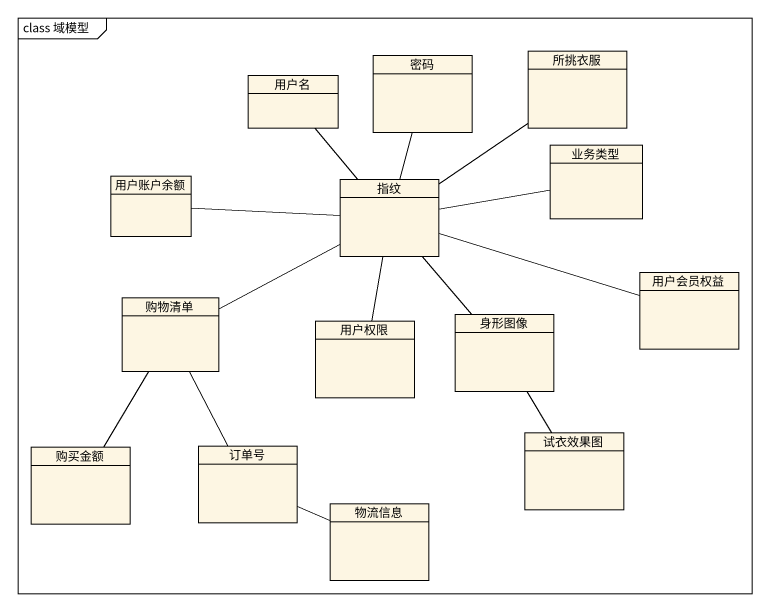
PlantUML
@startuml
mainframe class 域模型
hide circle
hide empty members
class 密码
class 所挑衣服
class 用户名
class 业务类型
class 用户账户余额
class 指纹
class 购物清单
class 用户会员权益
class 用户权限
class 身形图像
class 购买金额
class 订单号
class 试衣效果图
class 物流信息
指纹 -up- 密码
指纹 -up- 所挑衣服
指纹 -up- 用户名
指纹 -right- 业务类型
指纹 -left- 用户账户余额
指纹 -left- 购物清单
指纹 -right- 用户会员权益
指纹 -- 用户权限
指纹 -- 身形图像
购物清单 -- 购买金额
购物清单 -- 订单号
身形图像 -- 试衣效果图
订单号 -right- 物流信息
@enduml
